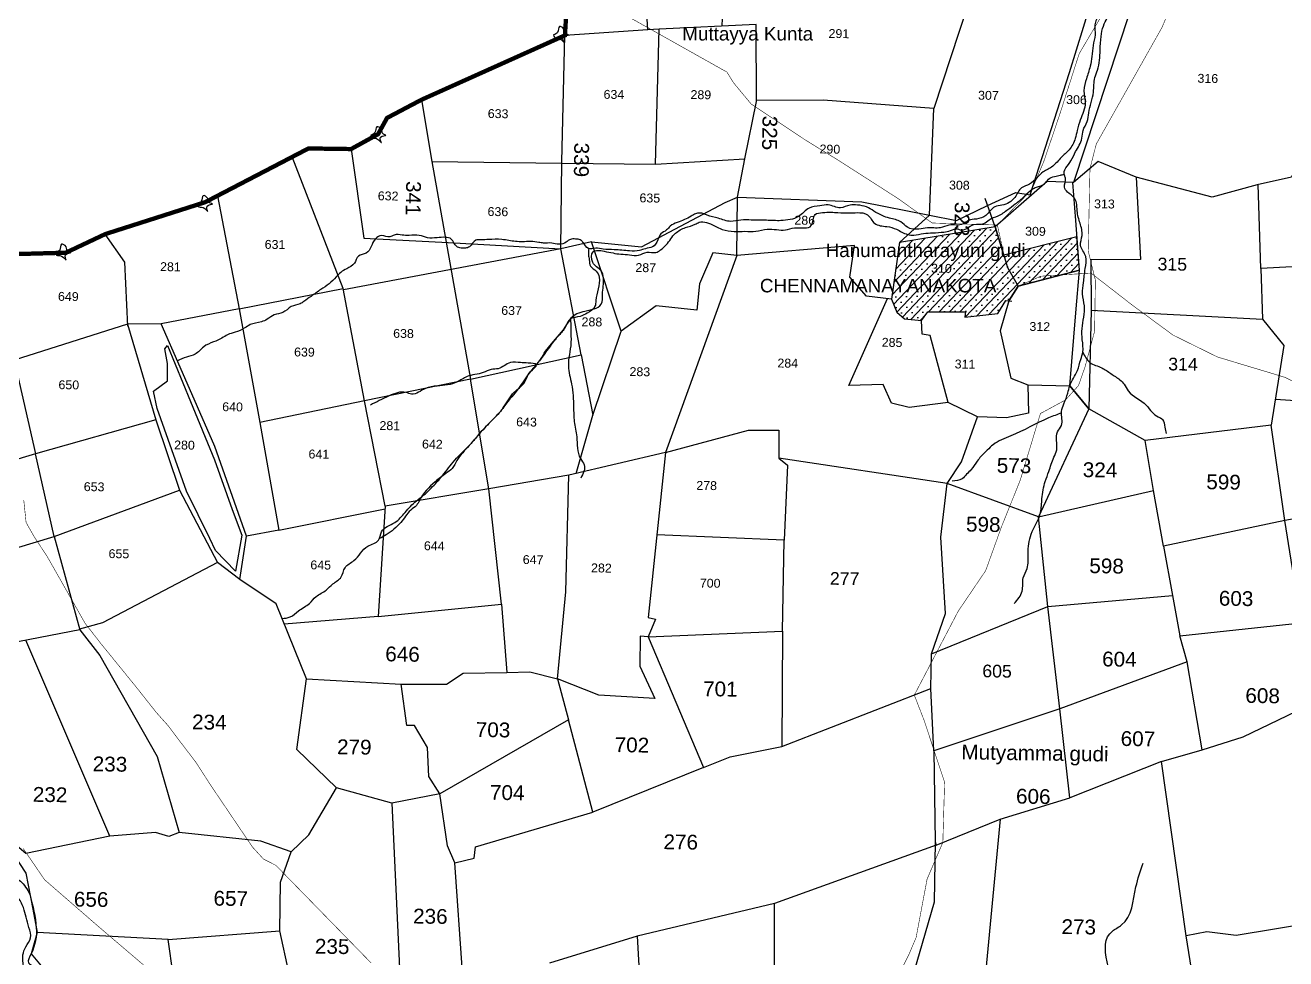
# Model space of a CAD drawing. Header units: feet. Extents: x 753466 to 768578, y 1601948 to 1613855.
# Drawn here: x 762867 to 765204, y 1609302 to 1611033 of the extents above; entities that cross this region are included whole.
import ezdxf

# ---------------------------------------------------------------- set-up
doc = ezdxf.new("R2010")
doc.units = ezdxf.units.FT
doc.header["$LTSCALE"] = 15
doc.header["$MEASUREMENT"] = 0
doc.linetypes.add('HIDDEN2', pattern=[0.1875, 0.125, -0.0625])
for name, color, linetype in [('HILL', 17, 'Continuous'), ('PLOT', 7, 'Continuous'), ('PLOT NO', 7, 'Continuous'), ('PLOT NO @ 1', 7, 'Continuous'), ('ROADS', 6, 'Continuous'), ('TANKS-STREAM', 4, 'Continuous'), ('TEXT @ 1', 1, 'Continuous'), ('VILLAGE', 30, 'Continuous'), ('VILLAGE @ 1', 30, 'Continuous'), ('VILLAGE STONES', 240, 'Continuous')]:
    doc.layers.add(name, color=color, linetype=linetype)
doc.layers.add('VILLAGE BOUNDRY', color=5, linetype='HIDDEN2', lineweight=100)
doc.styles.add('Annotative', font='arial.ttf')

msp = doc.modelspace()

# ---------------------------------------------------------------- hatches: boundary and pattern name
at = {"layer": 'VILLAGE @ 1', "linetype": 'Continuous'}
h = msp.add_hatch(dxfattribs=at)
h.set_pattern_fill('SACNCR', color=256, scale=150, angle=1.53032, style=0)
h.paths.add_polyline_path([(764487.5, 1610630), (764472.6, 1610524.8), (764482.8, 1610500.3), (764496.9, 1610488.3), (764528.7, 1610485.3), (764540.2, 1610501.3), (764610, 1610501.3), (764608.6, 1610491), (764669.9, 1610498.2), (764684.6, 1610522.2), (764690.2, 1610521.5), (764707.4, 1610548.7), (764821.2, 1610578.6), (764816.6, 1610640.5), (764680.9, 1610606.2), (764665.1, 1610658.6)])
h.paths.add_polyline_path([(764222.4, 1610530.4), (764673.9, 1610530.4), (764673.9, 1610569.2), (764222.4, 1610569.2)], flags=9)

# ---------------------------------------------------------------- linework, layer by layer
at = {"layer": 'HILL'}
msp.add_lwpolyline([(763104.4, 1610353.8), (763130.8, 1610373.4), (763130.8, 1610405.5), (763125.6, 1610432.5), (763130.5, 1610438.9), (763173.2, 1610334.7), (763217.4, 1610226.9), (763250.2, 1610134.5), (763268.2, 1610087.1), (763256.8, 1610020.5), (763219.7, 1610058.5), (763208.8, 1610080.8), (763165.8, 1610168.9), (763111.4, 1610322), (763104.4, 1610353.8)], dxfattribs=at)
at = {"layer": 'PLOT'}
for points in [[(764229.8, 1611151.1), (764487.5, 1611190.5), (764669.8, 1611253.6), (764629.3, 1611115.6), (764551.3, 1610878.3), (764346, 1610893.7), (764222.6, 1610893.3)], [(764021.2, 1611024.2), (764010.6, 1611196.7), (764119.8, 1611172.3), (764154.6, 1611139.2), (764161.3, 1611105.8), (764158.3, 1611031)], [(764543.4, 1610680.5), (764593.6, 1610670.3), (764651.1, 1610698.2), (764703.3, 1610722.3), (764730, 1610717.9), (764802.6, 1610945.1), (764841.7, 1611070.9)], [(764914.2, 1611055.7), (764810.5, 1610740.7), (764761.6, 1610742.9), (764665.1, 1610658.6), (764646.5, 1610711.5)], [(765358.8, 1611061.6), (765214.7, 1610750.6), (765150.8, 1610736.9), (765067.5, 1610714.1), (764926.2, 1610751), (764855.9, 1610779.7), (764810.5, 1610740.7)], [(763601.2, 1610894.3), (763620.9, 1610779.8), (763861.6, 1610777.1), (764035, 1610775.1), (764200.8, 1610784.7), (764222.6, 1610890.9), (764222.2, 1611034.2), (764042, 1611025.2), (764021.2, 1611024.2), (763867.4, 1611013.8)], [(764035, 1610775.1), (764042, 1611025.2)], [(763470.9, 1610803), (763494.5, 1610638), (763651.2, 1610629.5), (763859.8, 1610618.1), (763861.6, 1610779.2), (763867.4, 1611013.8)], [(764187.5, 1610714.1), (764417.6, 1610705.2), (764543.4, 1610680.5), (764551.3, 1610878.3)], [(763263.5, 1610507), (763456.4, 1610544.2), (763361.6, 1610788.4)], [(763620.9, 1610779.8), (763692.2, 1610376.3), (763897.4, 1610421.3), (763859.8, 1610618.1), (763456.8, 1610542.2)], [(763916.6, 1610631.2), (764009.1, 1610621.8), (764164.3, 1610704.2), (764187.5, 1610714.1), (764200.8, 1610784.7)], [(764926.2, 1610751), (764934.4, 1610598.5), (764842.5, 1610597.7), (764842.9, 1610504.4), (764838.7, 1610321.1), (764803.2, 1610364.2), (764838.7, 1610321.1)], [(764821.2, 1610578.6), (764814.4, 1610670.3), (764809.2, 1610740.8)], [(765157.5, 1610581.4), (765152.4, 1610737.2)], [(763223.4, 1610716.4), (763263.5, 1610507), (763118.8, 1610479.2)], [(764186.1, 1610605.4), (764187.5, 1610714.1)], [(764665.1, 1610658.6), (764487.5, 1610630), (764543.4, 1610680.5)], [(764665.1, 1610658.6), (764687.7, 1610583.6), (764707.4, 1610548.7), (764690.2, 1610521.5), (764674.2, 1610466.2), (764694, 1610377.9), (764725.3, 1610366.1), (764803.2, 1610364.2), (764814.6, 1610499.3), (764821.2, 1610578.6), (764707.4, 1610548.7)], [(763057.3, 1610474.6), (763051.4, 1610593), (763015.1, 1610645.3)], [(763897.4, 1610421.3), (763918.9, 1610309.3), (763971.5, 1610465.4), (763916.6, 1610631.2), (763859.8, 1610618.1)], [(764487.5, 1610630), (764472.6, 1610524.8), (764426.4, 1610530.5), (764395.6, 1610565.4), (764404, 1610624.1), (764186.1, 1610605.4), (764141.7, 1610610.4), (764117, 1610553.2), (764111.9, 1610504.5), (764036.3, 1610512.5), (763971.5, 1610465.4)], [(764186.1, 1610605.4), (764053.7, 1610240.6), (763874.8, 1610198.5)], [(765184.5, 1610339.4), (765258, 1610334.1), (765389.1, 1610343.8), (765505.5, 1610352.5), (765506.5, 1610334.6), (765558.6, 1610339.4), (765722, 1610376.2), (765686.4, 1610402.7), (765674.9, 1610469.4), (765665, 1610614.2), (765529.2, 1610601.1), (765157.5, 1610581.4), (765160.6, 1610487.4)], [(763534.3, 1610140.9), (763495.7, 1610335.9), (763456.4, 1610544.2)], [(764575.9, 1610183.1), (764602.7, 1610223.2), (764632.1, 1610306.2), (764577.6, 1610333.2), (764505.7, 1610323.7), (764472.7, 1610331.7), (764457.6, 1610366.5), (764394, 1610364.3), (764465.4, 1610525.7)], [(764472.6, 1610524.7), (764482.8, 1610500.3), (764496.9, 1610488.3), (764528.7, 1610485.3), (764540.2, 1610501.3), (764610, 1610501.5), (764608.6, 1610491), (764669.9, 1610498.2), (764684.6, 1610522.2), (764695.8, 1610520.8)], [(763263.5, 1610507), (763302, 1610296.1)], [(764842.9, 1610504.4), (765160.6, 1610487.4), (765200, 1610438.7), (765176.8, 1610290.8), (764942.9, 1610262.5)], [(763056.2, 1610478.3), (762846, 1610411.7)], [(763264.6, 1610004.8), (763276.8, 1610085.5), (763218.6, 1610251.5), (763154.2, 1610398.4), (763118.8, 1610479.2), (763056.2, 1610478.3), (763109, 1610300.9), (762885.7, 1610238.1)], [(764577.6, 1610333.2), (764544.7, 1610457.1), (764529.8, 1610459.6), (764528.7, 1610485.3)], [(762846, 1610411.7), (762885.7, 1610238.1), (762653.5, 1610168)], [(763749.8, 1609959.3), (763726.2, 1610173.3), (763692.2, 1610376.3), (763495.7, 1610335.9), (763302, 1610296.1), (763336.8, 1610096.5), (763276.8, 1610085.5)], [(765864.2, 1610381.1), (765868.7, 1610357.1), (765867.8, 1610275.9), (765867.1, 1610216.8), (765896.9, 1609987.6), (765896.7, 1609971.8), (765790.5, 1609931.9), (765596.1, 1609925), (765502.4, 1609888), (765494.5, 1610005.8), (765223.1, 1609982.9), (765202.2, 1610114.5), (765176.8, 1610290.8)], [(764725.3, 1610366.1), (764727.1, 1610313.4), (764686.3, 1610304.6), (764632.1, 1610306.2)], [(763109, 1610300.9), (763152.8, 1610170.8)], [(763888.2, 1610201.6), (763918.9, 1610309.3)], [(764838.7, 1610321.1), (764745.3, 1610121), (764575.9, 1610183.1)], [(764745.3, 1610121), (764958.7, 1610170.1), (764942.9, 1610262.5), (764838.7, 1610321.1)], [(764053.7, 1610240.6), (764207.7, 1610281.8), (764264, 1610281.5), (764263.7, 1610229.7), (764279.8, 1610217.1), (764274, 1610077.7)], [(762684.3, 1610013.4), (762920.6, 1610084.5), (762885.7, 1610238.1)], [(764053.7, 1610240.6), (764021.4, 1609934.3), (764035.4, 1609931.1), (764021.9, 1609898.3), (764006.9, 1609899.6), (764006.1, 1609844.3), (764034.2, 1609784), (763930.4, 1609790.5), (763853.8, 1609820.8)], [(764124.4, 1609656.2), (764173.9, 1609676), (764269.7, 1609695.1), (764545.8, 1609802.5), (764546.9, 1609867.2), (764572.9, 1609941.6), (764564.4, 1610083.1), (764575.9, 1610183.1), (764263.7, 1610229.7)], [(763853.8, 1609820.8), (763868.8, 1609981.8), (763874.8, 1610198.5), (763726.2, 1610173.3), (763534.3, 1610140.9), (763521.4, 1609936.6), (763347.1, 1609922.1)], [(762920.6, 1610084.5), (763152.8, 1610170.8), (763223.4, 1610036.7)], [(765407.5, 1610151.5), (765202.2, 1610114.5), (764977.3, 1610066.5), (764958.7, 1610170.1)], [(763336.8, 1610096.5), (763534, 1610135.8)], [(764762.6, 1609954.6), (764745.3, 1610121)], [(762920.6, 1610084.5), (762967.9, 1609911.5), (762759.7, 1609871.2)], [(764021.9, 1609898.3), (764270.9, 1609909.2), (764274, 1610077.7), (764037.6, 1610087.5)], [(764977.3, 1610066.5), (764993.8, 1609975), (765007.4, 1609900.3), (765232.3, 1609924.4), (765223.1, 1609982.9)], [(763388, 1609820.5), (763331.8, 1609959.8), (763264.6, 1610004.8), (763223.3, 1610036.7), (763010.1, 1609924.4), (762967.6, 1609912.8)], [(765021.1, 1609852.1), (764785.1, 1609764.9), (764762.6, 1609954.6), (764993.8, 1609975)], [(763521.4, 1609936.6), (763749.8, 1609959.3), (763759.9, 1609832.6)], [(764546.9, 1609867.2), (764762.6, 1609954.6)], [(762967.9, 1609911.5), (763005.4, 1609864.1), (763111.1, 1609676.5), (763152.4, 1609536)], [(764270.9, 1609909.2), (764269.7, 1609695.1)], [(765232.3, 1609924.4), (765255.7, 1609776.2), (765502.4, 1609888), (765553.1, 1609622.4), (765574.2, 1609504.8), (765581.3, 1609465.3), (765474.7, 1609404.5), (765112, 1609344.7), (765057.7, 1609351.8), (765018.9, 1609344.4), (764973.7, 1609667.2), (764803.2, 1609600.2), (764785.1, 1609764.9), (764551.2, 1609687.3), (764545.8, 1609802.5)], [(763023.9, 1609529.2), (762868.1, 1609892.2)], [(764021.9, 1609898.3), (764124.4, 1609656.2), (763918.9, 1609573.6)], [(765049, 1609689.1), (765021.1, 1609852.1), (765007.4, 1609900.3)], [(763359.9, 1609499.8), (763392.3, 1609531.5), (763444, 1609618.8), (763370.4, 1609689.4), (763388, 1609820.5), (763563.9, 1609810.7), (763647.6, 1609810.7), (763678.8, 1609831.2), (763759.9, 1609832.6), (763802.4, 1609833.4), (763853.8, 1609820.8), (763874.3, 1609744.8), (763635.5, 1609607.6), (763546.3, 1609590), (763444, 1609618.8)], [(763677.4, 1609277.1), (763663.5, 1609479.6), (763649.6, 1609511.1), (763635.5, 1609607.6), (763615, 1609639.8), (763612.5, 1609693.3), (763588.3, 1609734), (763574, 1609734.3), (763563.9, 1609810.7)], [(764973.7, 1609667.2), (765049, 1609689.1), (765125.1, 1609713.4), (765255.7, 1609776.2)], [(763663.5, 1609479.6), (763699, 1609488.2), (763701.6, 1609509.4), (763918.9, 1609573.6), (763874.3, 1609744.8)], [(764551.2, 1609687.3), (764553.7, 1609518.4), (764555.7, 1609512.5), (764674, 1609560.8), (764803.2, 1609600.2)], [(763546.3, 1609590), (763563.2, 1609231.3), (763520.4, 1609214.9), (763399.4, 1609168.6), (763355.3, 1609276.8), (763338.7, 1609353.3)], [(764674, 1609560.8), (764634.1, 1609138.7), (764888.2, 1609144.1), (764917.3, 1609230.3), (764945.6, 1609231), (765043.5, 1609193.7), (765018.9, 1609344.4)], [(762813.5, 1609542.4), (762867.7, 1609460.7), (762880.6, 1609393.7), (762889, 1609350.3), (762877.8, 1609310.9), (763028.9, 1609128.9), (762970, 1609104.5), (762701.2, 1609118.8), (762705.2, 1609185.9)], [(763131.7, 1609337.5), (763338.7, 1609353.3), (763340.1, 1609443.5), (763359.9, 1609499.8), (763303.4, 1609519.5), (763152.4, 1609536), (763132.9, 1609528.3), (763108.5, 1609535.8), (763023.9, 1609529.2), (762867.8, 1609496.9), (762813.5, 1609542.4)], [(764553.7, 1609518.4), (764551.7, 1609406.9), (764497.8, 1609219.2), (764465.1, 1609114.1), (764442.6, 1608956.3), (764444.2, 1608876.6), (764264.5, 1608779.4), (764250.1, 1608801.7)], [(764555.7, 1609512.5), (764256, 1609404.4)], [(763888.2, 1609007.7), (764261.1, 1609072.5), (764255.8, 1609252.9), (764256, 1609404.4), (764001.3, 1609343.5), (763838.6, 1609293.3)], [(762762.3, 1608964.8), (762867.1, 1608881.4), (762880.7, 1608780.3), (762955.9, 1608805.8), (763082.8, 1608729.9), (763051.4, 1608945), (763028.9, 1609128.9), (763159.5, 1609140.8), (763131.7, 1609337.5), (762889, 1609350.3)], [(764001.3, 1609343.5), (764009.3, 1609201), (764055.1, 1609036.7), (764133.5, 1608782.2), (763966.2, 1608746.4), (763815.3, 1608731.5), (763723.6, 1608948.3)]]:
    msp.add_lwpolyline(points, dxfattribs=at)
at = {"layer": 'ROADS', "linetype": 'HIDDEN2', "ltscale": 10, "const_width": 1}
for points in [[(764486.6, 1609272.6), (764504.2, 1609307.6), (764518.5, 1609341.1), (764538.8, 1609449.3), (764568, 1609517.5), (764571.3, 1609629.1), (764533.1, 1609744.2), (764515.1, 1609790.6), (764596.6, 1609946.3), (764647.4, 1610021.3), (764677, 1610103.3), (764711.3, 1610188.5), (764748.9, 1610312.6), (764795.4, 1610337.8), (764819.5, 1610364.4), (764831.6, 1610399), (764849.4, 1610465.3), (764850.8, 1610560), (764837.5, 1610614.2), (764840.8, 1610766.7), (764852.5, 1610812.4), (764903.2, 1610902.3), (764974.4, 1611028.6), (765014.1, 1611123)], [(764877.5, 1611075.7), (764877.5, 1611075.7), (764820.8, 1610979.9), (764784.4, 1610866.3), (764754.9, 1610779.2), (764733.2, 1610728.1), (764669.1, 1610662.1), (764548.2, 1610665.9), (764485.5, 1610710.9), (764374.1, 1610782.3), (764315.5, 1610818.3), (764212.6, 1610886.5), (764180, 1610925.9), (764167.7, 1610945.7), (764049.8, 1611011.9), (763963.1, 1611060.6), (763872.7, 1611101.3)], [(764669.1, 1610662.1), (764683.2, 1610598.5), (764691.9, 1610576.1), (764707.4, 1610548.7), (764749.6, 1610567.2), (764842.6, 1610573.1), (764918.4, 1610514.3), (764994.7, 1610458.1), (765077.1, 1610417.5), (765202.4, 1610379.7), (765260, 1610351.5), (765289.2, 1610330.2), (765436.6, 1610328), (765489.4, 1610330), (765555.7, 1610332.6), (765719.6, 1610361.3), (765832, 1610369), (765902.3, 1610373.8), (765981.6, 1610388), (766073, 1610380.6), (766163.7, 1610377)], [(763508.3, 1609293.7), (763392, 1609412.9), (763362.9, 1609442.7), (763331.5, 1609474.9), (763308.7, 1609486.4), (763288.1, 1609508.8), (763258.2, 1609553), (763210.3, 1609623.9), (763184, 1609664.8), (763130.7, 1609735), (763109.9, 1609758.2), (763072.5, 1609805.5), (763043.9, 1609840.7), (763007.5, 1609885.5), (762977.8, 1609923.6), (762932, 1610004.4), (762907, 1610048.4), (762883.4, 1610084.1), (762868.4, 1610110.6), (762864, 1610152.5)], [(762863.1, 1609506.1), (762902.7, 1609448.2), (763003.2, 1609360.9), (763101.8, 1609276.8), (763145.1, 1609242.4), (763180.9, 1609209.8), (763224.5, 1609172.6), (763256.8, 1609128.4), (763288.8, 1609072), (763329.1, 1608998.7), (763386.7, 1608909.6), (763427, 1608837), (763479, 1608783.4), (763512.3, 1608758.5), (763604.3, 1608697.9), (763725, 1608644.8), (763862.6, 1608594.9)]]:
    msp.add_lwpolyline(points, dxfattribs=at)
at = {"layer": 'TANKS-STREAM'}
for points in [[(764700.4, 1609960.4), (764715.1, 1609983.2), (764717.1, 1610007.8), (764724.1, 1610025.4), (764726.1, 1610052.6), (764731.7, 1610088.9), (764749.1, 1610129.2), (764751.7, 1610154.6), (764757.9, 1610186.8), (764764.5, 1610205.3), (764773.9, 1610231.5), (764779.1, 1610245.4), (764780.6, 1610278.7), (764787.8, 1610290.2), (764788.2, 1610316.6), (764792.4, 1610330.5), (764799.7, 1610350.4), (764803.2, 1610364.2), (764817.7, 1610392.4), (764823.7, 1610412.9), (764827.6, 1610426.5), (764826.6, 1610449.5), (764826.2, 1610470.1), (764830.5, 1610512.4), (764826.9, 1610534.7), (764828.8, 1610555.3), (764831.9, 1610581.3), (764832.9, 1610603.6), (764823.5, 1610624.7), (764826.1, 1610642.7), (764822.5, 1610665.3), (764817.1, 1610688.4), (764815.7, 1610703), (764811.3, 1610712.7), (764799.3, 1610723.3), (764793.4, 1610732.4), (764795.4, 1610749.3), (764793.4, 1610754.4), (764805.6, 1610781.3), (764814.1, 1610798.2), (764821, 1610810.1), (764825.9, 1610823), (764828.1, 1610837.6), (764835.7, 1610853.8), (764838.6, 1610870.1), (764847.2, 1610908.6), (764849.9, 1610935.5), (764854.8, 1610949.4), (764859.7, 1610986.3), (764861.4, 1611011.8), (764865.7, 1611031.1), (764872.6, 1611046), (764880.5, 1611062.8), (764891.4, 1611075.7), (764907.7, 1611094.6), (764917.5, 1611106.1), (764924.5, 1611115.7), (764934.2, 1611127.5), (764938.9, 1611153.4), (764953.1, 1611185.8), (764963, 1611201), (764971.2, 1611215.8), (764979.4, 1611225.4), (764991.8, 1611238.9), (764999.8, 1611244.7), (765019.4, 1611257.9), (765024.9, 1611263.6), (765031, 1611274.5), (765040.5, 1611281.4), (765051, 1611295.1), (765067.2, 1611307.1), (765075.5, 1611318.6), (765086.5, 1611328.3), (765100.7, 1611343), (765120.2, 1611357), (765135.5, 1611372.8), (765147.6, 1611386.9), (765156.2, 1611399.9), (765176.8, 1611417.4), (765188.8, 1611429.2), (765204.4, 1611449.5), (765212, 1611460.9), (765225, 1611473.5), (765235.5, 1611481.4), (765248.9, 1611495.3), (765260.4, 1611501.8), (765267.5, 1611516.1), (765265.8, 1611548.5), (765259.6, 1611580.3), (765266.3, 1611605.1), (765273, 1611627.2), (765281.2, 1611645.6), (765289.6, 1611670.9), (765304.2, 1611689.8), (765318.1, 1611709.1), (765334, 1611729.4), (765350.1, 1611739.8), (765362.9, 1611747), (765380.6, 1611758.9), (765400.4, 1611775.6), (765411.9, 1611796), (765426.9, 1611808), (765437.2, 1611824.3), (765458.2, 1611849.4), (765461.6, 1611862.5), (765472.4, 1611871.9), (765484.7, 1611884.4), (765496.8, 1611892.5), (765516.1, 1611899.8), (765536.9, 1611908.4), (765557.3, 1611915.6), (765577.9, 1611930.7), (765590.3, 1611937.6), (765608.9, 1611943.5), (765629.7, 1611952.9), (765655.9, 1611953.9), (765669.6, 1611956.5), (765684.4, 1611955.5), (765699.6, 1611958.7), (765712.9, 1611955.9), (765725.7, 1611954.4), (765747.1, 1611957.5), (765758.7, 1611961.2), (765780.7, 1611957), (765805.1, 1611961.1), (765827.3, 1611962), (765846.6, 1611965.9), (765861.3, 1611968.8), (765883, 1611972.4), (765893.8, 1611979.3), (765920.3, 1611987.5), (765935.1, 1611995.9), (765961.4, 1612009.6), (765983.7, 1612022.7), (765992.2, 1612034.6), (765992.1, 1612050.7)], [(763929.5, 1611242.3), (763942.4, 1611233.2), (763962.8, 1611230.7), (763987, 1611219.8), (764005.9, 1611212.2), (764019.5, 1611194.7), (764031, 1611182), (764050.5, 1611168.2), (764076.7, 1611163.8), (764101.4, 1611161.2), (764122.2, 1611158), (764138.4, 1611162.3), (764148.7, 1611166), (764174.4, 1611159), (764187.1, 1611151.1), (764206.7, 1611144.7), (764223.6, 1611127.6), (764233.1, 1611110.3), (764242.2, 1611098.8), (764248.2, 1611084.9), (764260.9, 1611082.4), (764285, 1611084.7), (764310.5, 1611081.9), (764323.5, 1611077.4), (764339.6, 1611076.2), (764363, 1611077.3), (764383.2, 1611072.9), (764415.7, 1611068.8), (764429.2, 1611072.7), (764460.3, 1611068.1), (764480.7, 1611062.8), (764498.7, 1611064.5), (764514.7, 1611064.9), (764538.2, 1611057.8), (764557.2, 1611058.9), (764574.4, 1611063.9), (764600.2, 1611060.8), (764615.1, 1611060), (764635.8, 1611063.1), (764658.4, 1611061.7), (764685, 1611061.8), (764700.4, 1611060.9), (764733.4, 1611057.5), (764752.5, 1611057.8), (764775.6, 1611055.6), (764788.7, 1611055.8), (764808.7, 1611059.5), (764828.2, 1611066.5), (764847.8, 1611076.7), (764864.7, 1611079.7), (764876.4, 1611077.9), (764860.2, 1611053.8), (764850, 1611033.2), (764850.3, 1611014.7), (764846.6, 1610995), (764844.3, 1610974.6), (764841.1, 1610956.4), (764834.1, 1610933.5), (764829.7, 1610911.2), (764832, 1610888.9), (764822.9, 1610856.8), (764817.1, 1610837.5), (764813.6, 1610822.7), (764802, 1610801.6), (764787.2, 1610787.4), (764771.7, 1610771.2), (764754.3, 1610760.5), (764742.8, 1610750), (764728.6, 1610738), (764714.1, 1610731.2), (764701.6, 1610713.3), (764677.5, 1610698.8), (764664.5, 1610696.1), (764647.9, 1610680), (764630.2, 1610673.2), (764615.6, 1610670.4), (764605.8, 1610664.1), (764579.3, 1610661.9), (764563.2, 1610657.1), (764539.3, 1610657), (764523.8, 1610654.7), (764502.2, 1610657.9), (764490.2, 1610667.9), (764480.2, 1610672.2), (764468.9, 1610674.9), (764455.7, 1610679.6), (764440.3, 1610687.9), (764426.4, 1610695.7), (764409.9, 1610699.2), (764395.9, 1610699.2), (764378.2, 1610694.1), (764355.4, 1610699.3), (764339.9, 1610698), (764320.1, 1610693.7), (764300.3, 1610677.8), (764285.2, 1610672.4), (764267.9, 1610670.3), (764241, 1610670.9), (764212.8, 1610671.3), (764193.8, 1610671.4), (764174.8, 1610668.8), (764151.7, 1610674.7), (764131.2, 1610680.2), (764124.7, 1610683.1), (764109.7, 1610683), (764101.4, 1610678.5), (764075.5, 1610666.8), (764062.4, 1610660.1), (764055.8, 1610653), (764045.3, 1610645.5), (764039.6, 1610634.4), (764029.5, 1610621.5), (764016.7, 1610618.3), (764005.5, 1610614.9), (763987.2, 1610614.2), (763958.7, 1610616.4), (763938.4, 1610617.3), (763924.4, 1610619.1), (763911, 1610618.7), (763900.7, 1610630.6), (763895.9, 1610634.4), (763887.1, 1610636.1), (763877.6, 1610635.4), (763869.8, 1610630.4), (763856.2, 1610626.5), (763842.8, 1610628.7), (763827.7, 1610628.7), (763818.9, 1610629.9), (763804, 1610631.6), (763788.5, 1610631.1), (763763.5, 1610633.3), (763750.4, 1610635.3), (763725.6, 1610635.3), (763712.2, 1610634.9), (763701.9, 1610633.8), (763690.6, 1610622), (763683, 1610619.2), (763674.9, 1610619.3), (763666.7, 1610622.5), (763656.7, 1610636.1), (763645.7, 1610639.2), (763630.2, 1610638.7), (763612.6, 1610638.4), (763597.4, 1610643), (763578.5, 1610642.9), (763565.6, 1610643.6), (763550.8, 1610643.6), (763542.6, 1610640.2), (763527.7, 1610642.7), (763516.1, 1610636.8), (763499, 1610610), (763484.5, 1610604.4), (763477, 1610591.3), (763462.8, 1610581.1), (763451.9, 1610574.4), (763443.3, 1610565.8), (763430, 1610553.2), (763414.9, 1610542.7), (763396.8, 1610529.9), (763383.5, 1610520.6), (763376.2, 1610516.1), (763360, 1610510.9), (763344.2, 1610499.7), (763328.5, 1610495.6), (763315.4, 1610487.5), (763304.7, 1610482.7), (763283.5, 1610477.4), (763273.9, 1610471.5), (763255.8, 1610463.3), (763241.9, 1610458.7), (763231.4, 1610452.4), (763215.9, 1610445.3), (763197.6, 1610436.4), (763181.7, 1610422.5), (763165.5, 1610417.3), (763149.1, 1610410.1)], [(764159, 1610653.8), (764181.1, 1610650.3), (764201.2, 1610650.5), (764221, 1610650.7), (764242.6, 1610654.6), (764276.2, 1610653.1), (764292.9, 1610656.8), (764324.2, 1610661.3), (764331.4, 1610681.5), (764344.7, 1610685.3), (764361, 1610685.8), (764373.6, 1610685.1), (764394.2, 1610684.5), (764409.1, 1610685.1), (764428.6, 1610680.8), (764441.5, 1610665.3), (764464.2, 1610659.3), (764482.3, 1610654.2), (764491.9, 1610649.1), (764514.1, 1610643.3), (764532.2, 1610646.5), (764549.5, 1610647.5), (764569.9, 1610649.2), (764582.1, 1610651.7), (764596, 1610655), (764600, 1610653.2), (764625.7, 1610662.9), (764644.1, 1610664.9), (764653.8, 1610671.9), (764670.8, 1610679.2), (764688.8, 1610691.1), (764702.4, 1610701.2), (764718.7, 1610714.9), (764733.2, 1610728.1), (764741.5, 1610732.4), (764756.7, 1610738.7), (764763.8, 1610746.9), (764775.2, 1610752.2), (764785.9, 1610754.7), (764793, 1610756)], [(763814.4, 1610403.1), (763822, 1610413), (763831.6, 1610428.1), (763842.3, 1610441.6), (763871.2, 1610477.6), (763886.2, 1610496.3), (763901.4, 1610501.5), (763911.6, 1610504.4), (763921.3, 1610506.6), (763934.5, 1610515.4), (763937, 1610533.8), (763939, 1610563.6), (763934.5, 1610577.3), (763926.2, 1610584.6), (763919.2, 1610592.9), (763919.5, 1610612.4), (763939.9, 1610613.6), (763956.6, 1610610.3), (763971.1, 1610608.1), (763987.2, 1610607), (764003.9, 1610606.2), (764019.6, 1610611.6), (764035.8, 1610611.3), (764044.7, 1610616), (764055.3, 1610625.5), (764072.3, 1610646.8), (764091, 1610657.4), (764108.7, 1610663.6), (764116.1, 1610667.2), (764144.4, 1610660.8), (764159, 1610653.8)], [(763911.7, 1610618.5), (763910.9, 1610607), (763912.5, 1610597.6), (763914.8, 1610586), (763925.5, 1610576.7), (763930.7, 1610565.6), (763929.3, 1610543.8), (763924.6, 1610521.9), (763923.1, 1610511.4), (763908.7, 1610498.9), (763895.6, 1610492.8), (763877.8, 1610487.9), (763868.1, 1610472.9), (763856, 1610457.3), (763846.8, 1610446.7), (763820.2, 1610410.5), (763801.5, 1610387.9), (763781.4, 1610359), (763756, 1610327.8), (763747.8, 1610316.6), (763737.6, 1610305.4), (763715.5, 1610282.7), (763703, 1610268), (763690, 1610253.2), (763667.2, 1610225.5), (763658.3, 1610211), (763646.7, 1610201.6), (763626.7, 1610186.2), (763597.5, 1610151.6), (763592, 1610142.2), (763581.4, 1610133.5), (763571.9, 1610122.2), (763563, 1610110.8), (763535.9, 1610087.5), (763523.3, 1610080.8)], [(763877.8, 1610487.9), (763878.6, 1610454.8), (763878.5, 1610443.3), (763873.8, 1610400.5), (763879.6, 1610367.3), (763883.4, 1610324.3), (763884.8, 1610297.9), (763889.3, 1610269.4), (763896.1, 1610229.2), (763903.3, 1610217.3), (763896.7, 1610192.8)], [(764827.6, 1610426.5), (764840.7, 1610407.2), (764862.6, 1610397.5), (764879.6, 1610386.6), (764896.3, 1610375.2), (764904.4, 1610366.9), (764911.8, 1610354.6), (764945.1, 1610328.1), (764956, 1610315.1), (764967.4, 1610306.7), (764975.5, 1610301.5), (764979.6, 1610287.5), (764982.3, 1610275.7)], [(763342.7, 1609932.8), (763358.1, 1609935.4), (763373.3, 1609946.5), (763393.6, 1609960.7), (763406, 1609973.2), (763424.9, 1609985.4), (763437.3, 1609996.8), (763452.5, 1610009.6), (763459.7, 1610026.7), (763476.1, 1610040), (763502, 1610066.6), (763521.7, 1610077.9), (763527.4, 1610093.5), (763551.8, 1610110.4), (763571.1, 1610129.4), (763591.9, 1610150.6), (763605.9, 1610161.6), (763627.2, 1610182.5), (763643.1, 1610200.7), (763666.3, 1610229.7), (763691.3, 1610254.6), (763715.3, 1610282.5), (763732.4, 1610300.1), (763753.1, 1610323.5), (763773.4, 1610352.1), (763791.5, 1610369.2), (763803.2, 1610389.9), (763814.4, 1610403.1), (763799.2, 1610406.3), (763785, 1610407.1), (763766.3, 1610407), (763743.4, 1610395.8), (763730.9, 1610394.3), (763715.6, 1610388.5), (763685.9, 1610381.1), (763667.9, 1610371.3), (763630.5, 1610363.6), (763608.7, 1610359.1), (763583, 1610348.6), (763572.8, 1610351.7), (763541.4, 1610345.3), (763523.1, 1610336.5), (763506.8, 1610328.3)], [(764788.1, 1610313.8), (764764.2, 1610304.4), (764693.9, 1610271), (764661.2, 1610254.8), (764650.5, 1610244.9), (764638.6, 1610232.9), (764631.9, 1610224.5), (764620.4, 1610208.9), (764612.1, 1610200.1), (764603.9, 1610191.7), (764585.1, 1610187.5)], [(761053.4, 1609740.5), (761067.6, 1609739.3), (761086.1, 1609737.1), (761114.7, 1609740.4), (761143.4, 1609751), (761156.1, 1609756.3), (761193.5, 1609776.3), (761224.5, 1609789.1), (761239.7, 1609795.6), (761272.7, 1609802.1), (761294.4, 1609806.8), (761321.8, 1609806.4), (761346.9, 1609813.4), (761375.2, 1609816.5), (761390.1, 1609822.2), (761414.8, 1609826.2), (761442.5, 1609828.7), (761473.5, 1609826.8), (761497, 1609830.8), (761520.8, 1609834.8), (761535.2, 1609833.2), (761561.7, 1609810), (761577.5, 1609798.5), (761594.2, 1609788.1), (761611.1, 1609776.7), (761642.1, 1609765.4), (761673.7, 1609769), (761704.4, 1609773.4), (761764.2, 1609799.4), (761780.8, 1609805.9), (761810, 1609810.2), (761823, 1609818.6), (761841.5, 1609827.1), (761870.3, 1609833.1), (761907.5, 1609828.2), (761936, 1609825.4), (761970, 1609813), (762009.4, 1609789.2), (762021.8, 1609776.9), (762036.6, 1609772.3), (762053.1, 1609767), (762064.7, 1609760.4), (762090.5, 1609761.8), (762142.9, 1609768.3), (762177.3, 1609776.7), (762199.6, 1609787.2), (762224.1, 1609793.5), (762255.7, 1609797.5), (762290.2, 1609800.9), (762340.6, 1609803.1), (762360.2, 1609796.7), (762381.2, 1609791.5), (762409.3, 1609787.5), (762438.4, 1609762.1), (762453.7, 1609747.9), (762470.2, 1609733.6), (762494.8, 1609711.8), (762525.5, 1609689.5), (762542.6, 1609676.1), (762566.8, 1609656), (762584.6, 1609646.5), (762608.2, 1609636.7), (762635.6, 1609627.6), (762661.2, 1609616.2), (762689.3, 1609604.2), (762716.6, 1609601.3), (762740.5, 1609590.6), (762762.9, 1609550.6), (762756.9, 1609526.3), (762761.7, 1609512.8), (762763.4, 1609490.7), (762771.6, 1609488.5), (762775, 1609482.5), (762795.5, 1609474.4), (762818.2, 1609461.9), (762857.8, 1609445.6), (762875.3, 1609421.2)], [(762708.8, 1608918.9), (762721.7, 1608914.8), (762729.1, 1608906.7), (762740.5, 1608897.2), (762755.4, 1608884.3), (762765.2, 1608875.7), (762773.7, 1608858.2), (762790.1, 1608851.1), (762806.7, 1608839.3), (762829.2, 1608815.6), (762847.9, 1608794.8), (762867, 1608773.6), (762882.4, 1608772.5), (762886.4, 1608753.2), (762906.3, 1608735.8), (762930.8, 1608719.3), (762952.1, 1608709.3), (762969.9, 1608704.4), (762977, 1608698), (762997.6, 1608694.4), (763025.6, 1608691.2), (763031.4, 1608692.2), (763023.3, 1608702.8), (763015, 1608716.1), (763005.7, 1608744.5), (762998, 1608762.5), (762992.5, 1608776.9), (762988.7, 1608797.4), (762978.3, 1608820.1), (762978.2, 1608836.9), (762984.9, 1608859.9), (762984, 1608892.2), (762992.5, 1608926.2), (762999.3, 1608976), (763002.4, 1609011.9), (763000.7, 1609029.3), (763001.6, 1609074.3), (762992, 1609094.8), (762988.9, 1609112.4), (762979.9, 1609127.7), (762964, 1609151.5), (762944.8, 1609177.6), (762924.6, 1609201.8), (762898.7, 1609239.3), (762872.1, 1609268.4), (762862.6, 1609308.7), (762867.6, 1609323.8), (762876.8, 1609340.5), (762873.5, 1609359.8), (762863.3, 1609396.5), (762852.2, 1609417.3), (762828.9, 1609436.2), (762804.1, 1609440.8), (762780.6, 1609454.3), (762751.1, 1609464), (762730.6, 1609478.4), (762722.5, 1609490.2), (762726, 1609525.8), (762723.8, 1609543.8), (762719.4, 1609558.7), (762712.8, 1609574.1), (762702, 1609582.6), (762673.6, 1609590.3), (762659.5, 1609599), (762636.2, 1609606.9), (762621.4, 1609611.2), (762611.3, 1609617.9), (762605.3, 1609624.3), (762576.3, 1609636.7), (762556.4, 1609646), (762539.5, 1609654.3), (762532.4, 1609663.9), (762509, 1609679.8), (762487.5, 1609699.7), (762476.9, 1609708.1), (762461.5, 1609715.9), (762449.2, 1609725), (762426.6, 1609743.6), (762414.2, 1609764), (762394.5, 1609769.6), (762378.2, 1609770.8), (762362.1, 1609770), (762346.1, 1609772.5), (762322.2, 1609772.1), (762304.3, 1609774.1), (762285, 1609774.3), (762259.4, 1609772.8), (762235.6, 1609772.4), (762236.6, 1609772.4), (762207.1, 1609770.4), (762184.7, 1609768.5), (762141.4, 1609754.6), (762117.7, 1609749.6), (762094, 1609745.8), (762073.3, 1609743.9), (762056.3, 1609745.9), (762043, 1609750.5), (762024.2, 1609761.9), (762008.9, 1609768.7), (761993.2, 1609781.4), (761978.1, 1609786), (761958.6, 1609795), (761950.6, 1609799.8), (761937.8, 1609805.3), (761922.3, 1609809.9), (761897, 1609814.2), (761870, 1609814.1), (761834.6, 1609806.6), (761815.7, 1609794.2), (761784, 1609788.4), (761770.4, 1609774), (761745.1, 1609764.9), (761708.2, 1609750.8), (761675.7, 1609745), (761665.5, 1609739.7), (761646.8, 1609740), (761622.3, 1609745), (761610.4, 1609747.8), (761590.1, 1609761), (761582.4, 1609769.1), (761567.7, 1609775), (761555.9, 1609786.6), (761538.9, 1609802.9), (761526.4, 1609816.3), (761517.4, 1609820.1), (761491.5, 1609812.5), (761462.3, 1609809.7), (761428.4, 1609807.6), (761388.8, 1609788.4), (761358.8, 1609767), (761340.2, 1609750.3), (761332, 1609736.4), (761307.5, 1609718.1), (761299.3, 1609702.1), (761289.7, 1609671.1), (761286.8, 1609662.6), (761280.3, 1609646.3), (761273.7, 1609620.8), (761262.1, 1609598.8), (761252.7, 1609572.5), (761245.8, 1609549.6), (761244.3, 1609547), (761236.8, 1609521.8), (761220.8, 1609496.4), (761220.8, 1609471.5), (761223.7, 1609452.4), (761229, 1609416.7), (761222.8, 1609391.9), (761216, 1609378.3), (761206.8, 1609362.5), (761196.9, 1609351), (761185.4, 1609345.8), (761168.3, 1609339.8), (761160.1, 1609338.3), (761143.9, 1609325), (761119.6, 1609317.4), (761099.4, 1609299.4), (761070.7, 1609279.2), (761053.7, 1609265.9), (761030.5, 1609251.3), (761022.2, 1609241.3), (761004.3, 1609231.1), (760974.3, 1609216.4), (760955.8, 1609204.9), (760940.1, 1609196.1), (760917.6, 1609178.6), (760911.1, 1609164.2), (760909.4, 1609151.4), (760902, 1609131.3), (760894, 1609108.4), (760876.5, 1609084.5), (760851.1, 1609070.1), (760827.3, 1609066.3), (760813.4, 1609059.2), (760788, 1609063.9), (760774.1, 1609060.1), (760747.9, 1609048.2), (760730.2, 1609035.3), (760707.3, 1609022.8), (760694.8, 1609015.5), (760684.2, 1609003.6), (760667.5, 1608994.7), (760647.7, 1608979.9), (760633.1, 1608967.1), (760620.4, 1608961.8), (760603.5, 1608949.1), (760591.3, 1608932), (760583.7, 1608920.1), (760572.6, 1608905.8), (760585.8, 1608895.1), (760594.7, 1608876.7), (760599.2, 1608862.4), (760607, 1608832.9), (760615.7, 1608811.8), (760620.5, 1608791.2), (760630.3, 1608777.6), (760631.8, 1608761.3), (760626.1, 1608739.8), (760611.7, 1608723), (760599.7, 1608709.3), (760594, 1608685.1), (760599.1, 1608670), (760608.1, 1608647.6), (760613.3, 1608626.9), (760622.1, 1608613.3), (760629.1, 1608600.5), (760635.9, 1608590.2), (760639.1, 1608567.9), (760636.2, 1608550.5), (760626.2, 1608526.2), (760621, 1608500.4), (760616.3, 1608487.7), (760625.9, 1608464.4), (760623.6, 1608451.3), (760620, 1608433), (760616.1, 1608414.1), (760607.1, 1608380.6), (760597.2, 1608358.6), (760584.5, 1608335.9), (760572.4, 1608312.4), (760552.1, 1608281.8), (760540.3, 1608256.8), (760547.2, 1608238), (760550.3, 1608225.4), (760554.6, 1608209.8), (760567.4, 1608201.8), (760579.3, 1608192.3), (760590.3, 1608181.9), (760596.2, 1608172.5), (760600.6, 1608165.8), (760611.2, 1608151.1), (760614.6, 1608132.1), (760618.9, 1608120.7), (760619.6, 1608106.5), (760617.4, 1608080.4), (760608.8, 1608065.5), (760606.5, 1608053.7), (760597.3, 1608042.7), (760583.2, 1608027.9), (760565, 1608018.8), (760553.5, 1608013.9), (760531.6, 1608018.7), (760510, 1608019.6), (760491.7, 1608024.7), (760469.6, 1608018.4), (760463.4, 1608003.8), (760458.7, 1607974.3), (760454.2, 1607956.3), (760453.7, 1607943.1), (760450.5, 1607929.9), (760441.6, 1607910.5), (760442.2, 1607897.3), (760443.9, 1607890.5), (760450.7, 1607881.3), (760468, 1607869.7), (760488, 1607857.9), (760504.9, 1607846.3), (760536, 1607830.2), (760553.3, 1607818.5), (760567.8, 1607804.2), (760583.3, 1607796.7), (760589, 1607774.2), (760598.7, 1607757.8), (760615.6, 1607723), (760623.6, 1607708.5), (760631.6, 1607700.9), (760643.7, 1607664.7), (760654, 1607627.6), (760673, 1607568.5), (760692.1, 1607538.5), (760697.3, 1607505.6), (760709.2, 1607473.9), (760721.4, 1607461.2), (760733.1, 1607459.5), (760751, 1607453.2), (760772.3, 1607447.8), (760782.1, 1607439.8), (760794.4, 1607416.8), (760822.4, 1607374.7), (760821.9, 1607363.7)], [(764987.9, 1608719.4), (764971.6, 1608725.4), (764955.4, 1608726.3), (764938.2, 1608737.2), (764925, 1608743.5), (764912.9, 1608752.4), (764894.7, 1608764.8), (764885.5, 1608773.1), (764884.5, 1608783.8), (764895.8, 1608797.8), (764899.7, 1608820.5), (764898, 1608833.4), (764890.1, 1608864.2), (764892.2, 1608881.5), (764899, 1608898.2), (764895.4, 1608919.8), (764889.8, 1608931.8), (764892.5, 1608941.1), (764899.3, 1608964.5), (764889.9, 1609007.9), (764890.8, 1609046.1), (764890.9, 1609072.2), (764892.2, 1609098.3), (764889.5, 1609111.1), (764881.3, 1609124.5), (764886.9, 1609140.3), (764882.6, 1609166.6), (764885.7, 1609223.3), (764882.5, 1609353.1), (764899.5, 1609364.5), (764926.1, 1609434.9), (764939.2, 1609479.2)], [(762875.3, 1609421.2), (762887.3, 1609359.1), (762877.8, 1609310.9), (762873.1, 1609294.2), (762885.8, 1609286.2), (762895.9, 1609273.7), (762909.5, 1609253.3), (762922.3, 1609239.4), (762934.8, 1609222.8), (762950.2, 1609202.5), (762975.3, 1609175.9), (762981.5, 1609161.8), (762998.5, 1609144.9), (763008.6, 1609120.5), (763020.3, 1609104.7), (763026.5, 1609079), (763027.7, 1609063.4), (763030.3, 1609053), (763028.1, 1609044.2), (763027.5, 1609020.4), (763026, 1609001), (763020.3, 1608975.6), (763015.7, 1608950.2), (763014.4, 1608937.5), (763024.6, 1608927.2), (763041.2, 1608920), (763056.6, 1608909), (763066.3, 1608901.5), (763082.2, 1608892.7), (763092.1, 1608859.8), (763096.9, 1608842.4), (763103.9, 1608815.8), (763105.1, 1608784.8), (763101.6, 1608757.9), (763107.4, 1608737.3), (763112.1, 1608712.2), (763115.8, 1608679.2), (763119.4, 1608654.3), (763125.6, 1608616.1), (763132.1, 1608599.7), (763133.4, 1608584.3), (763137.3, 1608572.5), (763150.1, 1608557.3), (763158.7, 1608549.1), (763196.3, 1608518.8), (763213.3, 1608496.6), (763234.1, 1608490.8), (763274.6, 1608472.3), (763291.3, 1608457.5), (763306.7, 1608442.3), (763324.2, 1608420.2), (763350.6, 1608377.9), (763359.7, 1608366.1), (763369, 1608337.2), (763379.9, 1608318.9), (763395.6, 1608292.2), (763392.3, 1608269.9), (763402.3, 1608261.7), (763406.7, 1608253.5), (763419.3, 1608235.6), (763434.1, 1608223.1), (763455.6, 1608203.7), (763464, 1608201.9), (763489.8, 1608190.9), (763515.4, 1608191.2), (763529.5, 1608199.8), (763542.7, 1608204.1), (763555.4, 1608208.8), (763565.3, 1608213.5), (763589.5, 1608206.8), (763606.6, 1608205.7), (763621.6, 1608205.7), (763633.2, 1608208.9), (763646, 1608212.5), (763665.2, 1608214.7), (763676.9, 1608219.6), (763685.8, 1608224.6), (763689.3, 1608217.2), (763697.3, 1608218.6), (763718.5, 1608225.2), (763728.7, 1608230.1), (763728.7, 1608258), (763728.5, 1608269.5), (763725.9, 1608277.5), (763739.8, 1608279.9), (763750.9, 1608284), (763764.9, 1608284.8), (763785.2, 1608286.3), (763807.2, 1608288), (763826.3, 1608287.3), (763838.1, 1608291.4), (763846.2, 1608292.8), (763854.3, 1608293.1), (763864.2, 1608297), (763877.7, 1608303.3), (763896.2, 1608320.1), (763938.2, 1608347.9), (763948.3, 1608357.6), (763962, 1608366.4), (763985.8, 1608386.4), (763999.3, 1608401.4), (764011.9, 1608405.4), (764036.9, 1608424.7), (764046.1, 1608434.2), (764056.3, 1608441.4), (764063.5, 1608463.4), (764066.5, 1608493.4), (764063.3, 1608507.4)]]:
    msp.add_spline(points, degree=3, dxfattribs=at)
at = {"layer": 'VILLAGE', "linetype": 'Continuous'}
msp.add_lwpolyline([(764487.5, 1610630), (764472.6, 1610524.8), (764482.8, 1610500.3), (764496.9, 1610488.3), (764528.7, 1610485.3), (764540.2, 1610501.3), (764610, 1610501.3), (764608.6, 1610491), (764669.9, 1610498.2), (764684.6, 1610522.2), (764690.2, 1610521.5), (764707.4, 1610548.7), (764821.2, 1610578.6), (764816.6, 1610640.5), (764680.9, 1610606.2), (764665.1, 1610658.6), (764487.5, 1610630)], dxfattribs=at)
at = {"layer": 'VILLAGE BOUNDRY', "lineweight": -3, "ltscale": 25, "const_width": 8}
msp.add_lwpolyline([(762802.7, 1610607), (762868.9, 1610608.8), (762942, 1610610.8), (763015.1, 1610645.3), (763200.7, 1610704.6), (763391.9, 1610804.1), (763470.9, 1610803), (763521, 1610830.6), (763537.6, 1610860.7), (763601.2, 1610894.3), (763867.4, 1611013.8), (763875.7, 1611151)], dxfattribs=at)
at = {"layer": 'VILLAGE STONES'}
for points in [[(763846.2, 1611014.7), (763853.7, 1611019.4), (763857.2, 1611030.1), (763865.4, 1611025.4), (763869.8, 1611016.7), (763874.2, 1611014.7), (763864.4, 1611010.8), (763865.8, 1611000.8), (763856.9, 1611008.3), (763847.8, 1611010.2), (763846.2, 1611014.7)], [(763507.5, 1610828.8), (763515, 1610833.5), (763518.6, 1610844.2), (763526.8, 1610839.5), (763531.1, 1610830.8), (763535.5, 1610828.8), (763525.7, 1610824.9), (763527.1, 1610814.9), (763518.2, 1610822.4), (763509.1, 1610824.3), (763507.5, 1610828.8)], [(763185.7, 1610701.1), (763193.2, 1610705.8), (763196.7, 1610716.5), (763204.9, 1610711.8), (763209.3, 1610703.1), (763213.7, 1610701.1), (763203.9, 1610697.2), (763205.3, 1610687.2), (763196.4, 1610694.7), (763187.3, 1610696.6), (763185.7, 1610701.1)], [(762923.2, 1610611.1), (762930.7, 1610615.8), (762934.2, 1610626.4), (762942.4, 1610621.8), (762946.7, 1610613.1), (762951.1, 1610611.1), (762941.4, 1610607.1), (762942.8, 1610597.2), (762933.9, 1610604.7), (762924.8, 1610606.5), (762923.2, 1610611.1)]]:
    msp.add_spline(points, degree=3, dxfattribs=at)

# ---------------------------------------------------------------- texts
at = {"layer": 'PLOT NO', "style": 'Annotative'}
for s, p in [('315', (764965.9, 1610578.2)), ('314', (764985.7, 1610392.8)), ('277', (764358.4, 1609995.2)), ('605', (764641, 1609823.7))]:
    msp.add_text(s, height=23.5, rotation=359.1439, dxfattribs=at).set_placement(p)
at = {"layer": 'PLOT NO @ 1', "style": 'Annotative'}
for s, height, rotation, p in [('291', 16.46, 359.1439, (764356, 1611009.1)), ('316', 16.46, 359.1439, (765040, 1610926)), ('634', 16.46, 359.1439, (763938.9, 1610896.3)), ('289', 16.46, 359.1439, (764100.1, 1610895.8)), ('307', 16.46, 359.1439, (764633.2, 1610894.6)), ('306', 16.46, 359.1439, (764796.5, 1610886.6)), ('633', 16.46, 359.1439, (763724.2, 1610860.7)), ('325', 27.47, 269.1439, (764233.8, 1610865.1)), ('339', 27.47, 269.1439, (763884.8, 1610815.1)), ('290', 16.46, 359.1439, (764339.3, 1610794.9)), ('308', 16.46, 359.1439, (764579.4, 1610728.1)), ('632', 16.46, 359.1439, (763520.3, 1610708.1)), ('341', 27.47, 269.1439, (763573.1, 1610743.9)), ('635', 16.46, 359.1439, (764005.5, 1610704.3)), ('323', 27.47, 269.1439, (764590.2, 1610705.2)), ('313', 16.46, 359.1439, (764848.3, 1610693.3)), ('636', 16.46, 359.1439, (763723.8, 1610679)), ('286', 16.46, 359.1439, (764292.7, 1610663)), ('309', 16.46, 359.1439, (764720.4, 1610642.6)), ('631', 16.46, 359.1439, (763310.6, 1610618.1)), ('281', 16.46, 359.1439, (763116.7, 1610576.8)), ('287', 16.46, 359.1439, (763997.9, 1610575.1)), ('310', 16.46, 359.1439, (764546.1, 1610573.9)), ('649', 16.46, 359.1439, (762927.4, 1610521.7)), ('637', 16.46, 359.1439, (763749.2, 1610495.6)), ('288', 16.46, 359.1439, (763898.1, 1610474.6)), ('638', 16.46, 359.1439, (763548.8, 1610453.1)), ('312', 16.46, 359.1439, (764728.4, 1610465.9)), ('285', 16.46, 359.1439, (764454.6, 1610436.5)), ('639', 16.46, 359.1439, (763365.1, 1610418.6)), ('283', 16.46, 359.1439, (763987, 1610382.2)), ('284', 16.46, 359.1439, (764261.2, 1610398.1)), ('311', 16.46, 359.1439, (764589.9, 1610396.3)), ('650', 16.46, 359.1439, (762928.3, 1610357.9)), ('640', 16.46, 359.1439, (763231.9, 1610317.1)), ('643', 16.46, 359.1439, (763776.9, 1610289)), ('281', 16.46, 359.1439, (763523.4, 1610282.2)), ('280', 16.46, 359.1439, (763142.7, 1610246.2)), ('642', 16.46, 359.1439, (763602.3, 1610247.9)), ('641', 16.46, 359.1439, (763391.9, 1610229.4)), ('573', 27.47, 359.1439, (764667.8, 1610202.8)), ('324', 27.47, 359.1439, (764827.2, 1610194.9)), ('653', 16.46, 359.1439, (762975.2, 1610168.9)), ('278', 16.46, 359.1439, (764110.8, 1610171.2)), ('599', 27.47, 359.1439, (765056.3, 1610172.4)), ('598', 27.47, 359.1439, (764610.8, 1610093.9)), ('644', 16.46, 359.1439, (763605.8, 1610059.3)), ('655', 16.46, 359.1439, (763021.2, 1610044.7)), ('647', 16.46, 359.1439, (763789.1, 1610033.7)), ('598', 27.47, 359.1439, (764839.4, 1610016.8)), ('645', 16.46, 359.1439, (763395.3, 1610023.9)), ('282', 16.46, 359.1439, (763915.7, 1610018.3)), ('700', 16.46, 359.1439, (764117.4, 1609990.1)), ('603', 27.47, 359.1439, (765079.5, 1609956.5)), ('646', 27.47, 359.1439, (763534.1, 1609853.3)), ('604', 27.47, 359.1439, (764863.1, 1609843.9)), ('701', 27.47, 359.1439, (764123.3, 1609788.7)), ('608', 27.47, 359.1439, (765128.7, 1609776.3)), ('234', 27.47, 359.1439, (763175.9, 1609727.2)), ('703', 27.47, 359.1439, (763701.9, 1609713)), ('607', 27.47, 359.1439, (764897.5, 1609696.4)), ('279', 27.47, 359.1439, (763444.7, 1609681.1)), ('702', 27.47, 359.1439, (763959.4, 1609684.9)), ('Mutyamma gudi', 27.467, 359.1439, (764602.2, 1609671.5)), ('233', 27.47, 359.1439, (762991.7, 1609649.4)), ('704', 27.47, 359.1439, (763728.2, 1609596.5)), ('232', 27.47, 359.1439, (762880.7, 1609592.8)), ('606', 27.47, 359.1439, (764703.5, 1609589.5)), ('276', 27.47, 359.1439, (764049.9, 1609505)), ('656', 27.47, 359.1439, (762956.8, 1609398.6)), ('657', 27.47, 359.1439, (763215.7, 1609400.3)), ('236', 27.47, 359.1439, (763585.7, 1609367.2)), ('273', 27.47, 359.1439, (764787.8, 1609347.6)), ('235', 27.47, 359.1439, (763403.6, 1609311.3))]:
    msp.add_text(s, height=height, rotation=rotation, dxfattribs=at).set_placement(p)
at = {"layer": 'TEXT @ 1', "color": 7, "style": 'Annotative'}
for s, p in [('Muttayya Kunta', (764084.9, 1611004.3)), ('Hanumantharayuni gudi', (764350.7, 1610602.7))]:
    msp.add_text(s, height=25, dxfattribs=at).set_placement(p)
at = {"layer": 'VILLAGE @ 1', "style": 'Annotative'}
msp.add_text('CHENNAMANAYANAKOTA', height=25, dxfattribs=at).set_placement((764228.8, 1610537.3))

doc.saveas('drawing.dxf')
